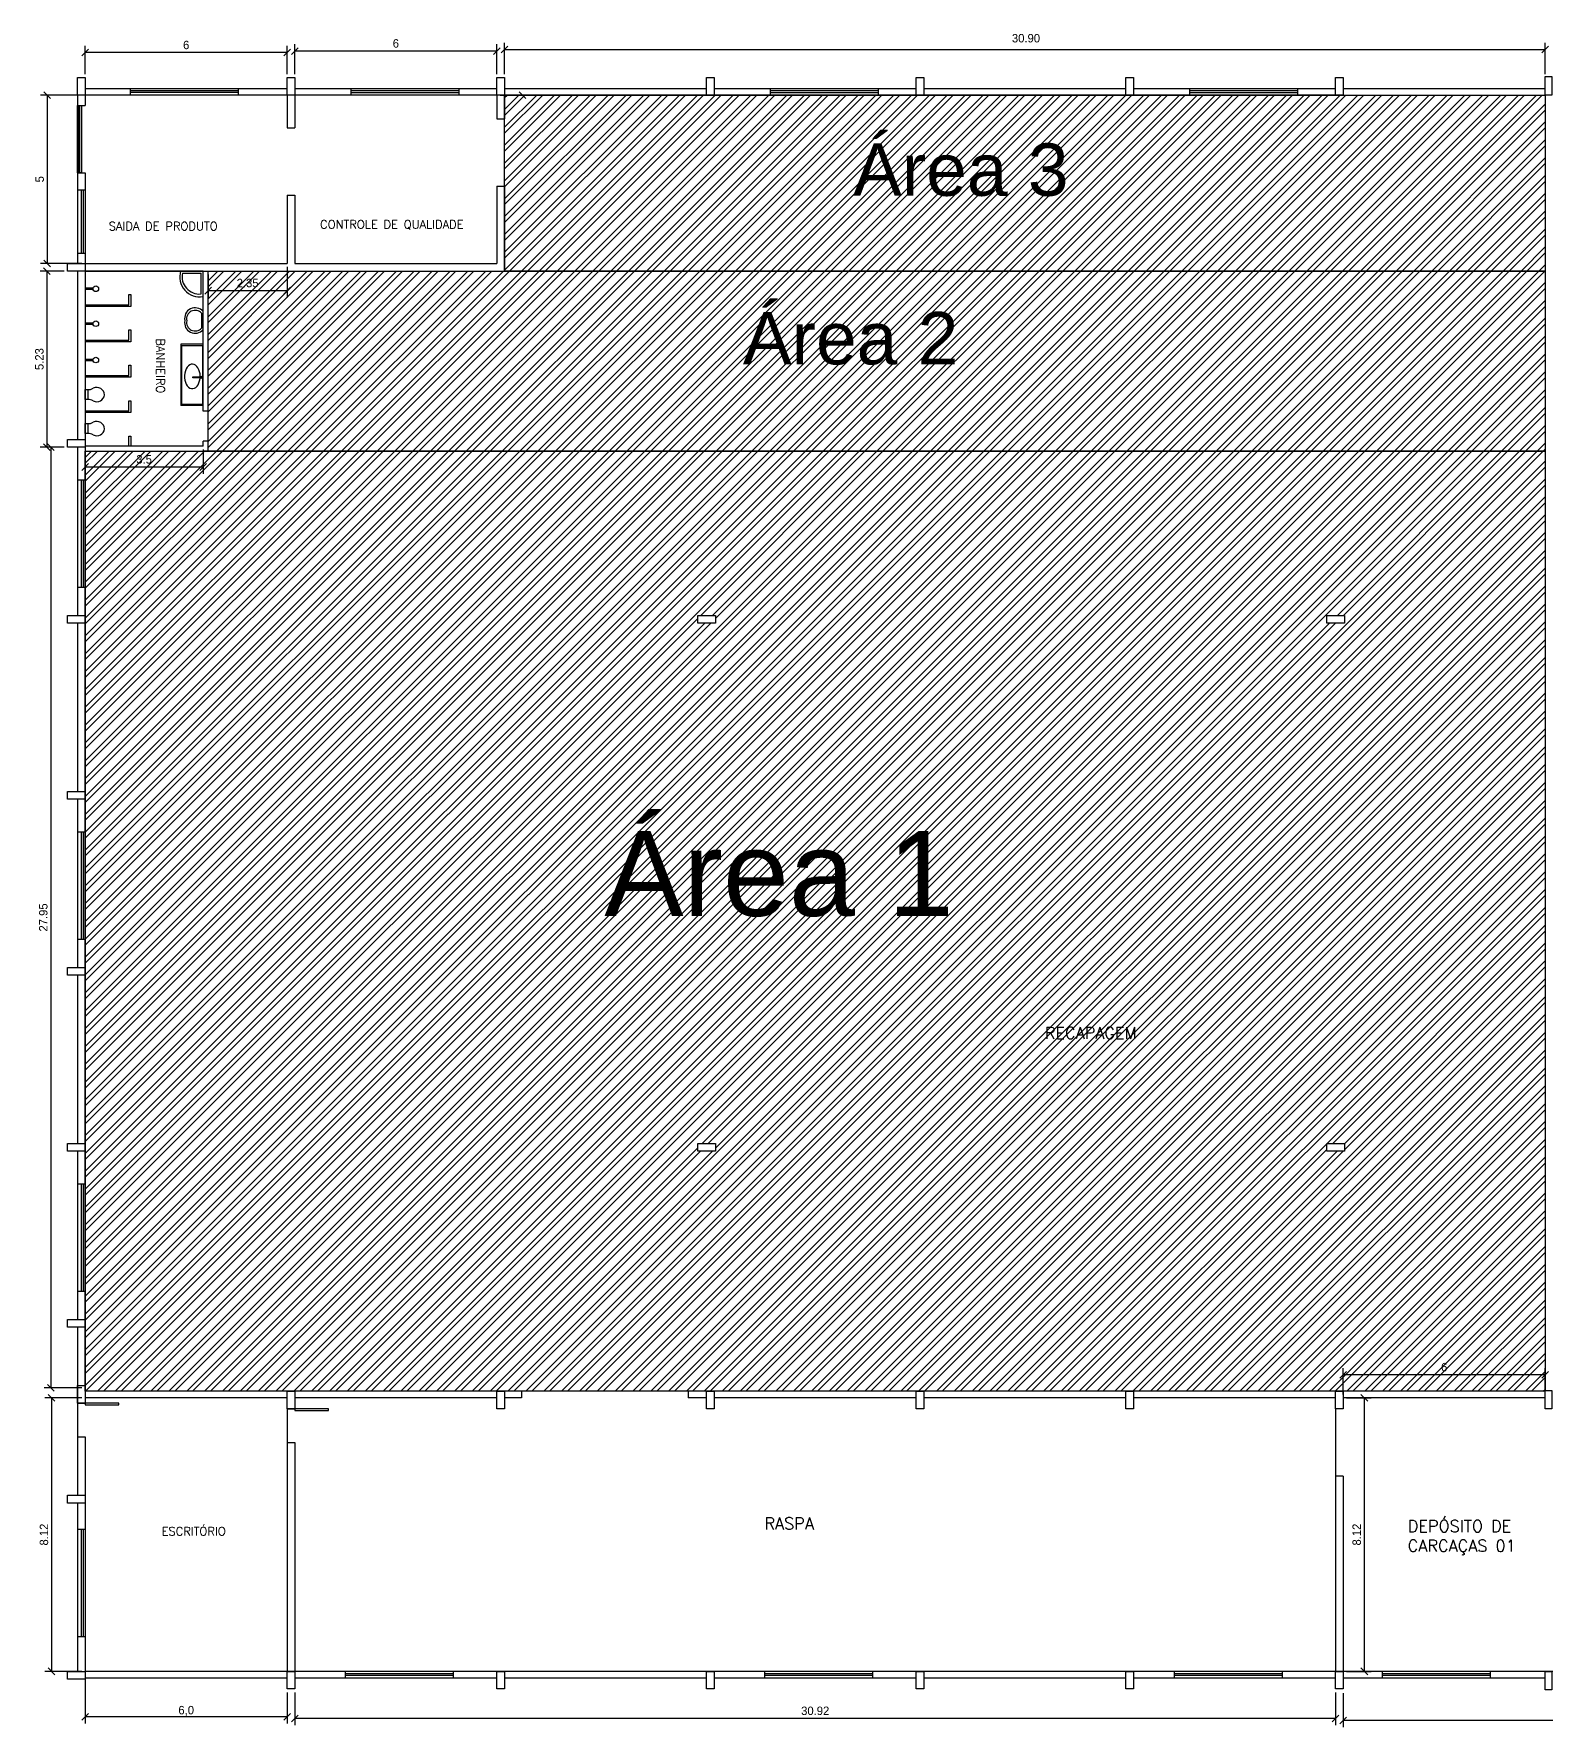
# Model space of a CAD drawing. Extents: x 196 to 343, y -52 to 135.
# Drawn here: x 196.2 to 241.1, y -52.1 to -1.8 of the extents above; entities that cross this region are included whole.
import ezdxf

# ---------------------------------------------------------------- set-up
doc = ezdxf.new("R2010")
doc.units = 0
doc.header["$MEASUREMENT"] = 0
doc.layers.get('0').update_dxf_attribs({"linetype": 'CONTINUOUS'})
doc.layers.get('DEFPOINTS').update_dxf_attribs({"linetype": 'CONTINUOUS'})
for name, color, linetype in [('_ARQ', 5, 'CONTINUOUS'), ('_ARQ-TEXTO', 4, 'CONTINUOUS'), ('_COTAS', 4, 'CONTINUOUS'), ('_ELT-Eletroduto', 7, 'CONTINUOUS'), ('Marcação de areas', 240, 'CONTINUOUS')]:
    doc.layers.add(name, color=color, linetype=linetype)
doc.styles.add('ARIAL', font='arial.ttf')
doc.styles.add('ROMANS', font='romans')
doc.dimstyles.new('LUMINOTECNICO', dxfattribs={"dimscale": 0, "dimtxt": 0.25, "dimasz": 0.2, "dimexe": 0.2, "dimexo": 0.1, "dimgap": 0.1, "dimtad": 1, "dimdsep": 46, "dimtxsty": 'Standard', "dimblk1": 'OBLIQUE', "dimblk2": 'OBLIQUE', "dimsah": 1, "dimcen": 0.2, "dimadec": 1, "dimazin": 0, "dimtfac": 1, "dimtmove": 0, "dimatfit": 3, "dimldrblk": 'OBLIQUE', "dimfxl": 1, "dimtolj": 1, "dimtzin": 0, "dimarcsym": 0})

# ---------------------------------------------------------------- blocks, each defined once
blk = doc.blocks.new('_OBLIQUE')
at = {"color": 0, "linetype": 'ByBlock'}
blk.add_line((-0.5, -0.5), (0.5, 0.5), dxfattribs=at)
blk = doc.blocks.new('*D50')
at = {"layer": '_COTAS', "color": 0, "linetype": 'Continuous', "lineweight": -2, "transparency": 16777216}
for p, q in [((235.243, -42.31), (235.969, -42.31)), ((235.769, -42.31), (235.769, -50.435)), ((235.243, -50.435), (235.969, -50.435))]:
    blk.add_line(p, q, dxfattribs=at)
at = {"layer": 'DEFPOINTS', "color": 0, "linetype": 'Continuous', "transparency": 16777216}
for p in [(235.143, -42.31), (235.143, -50.435), (235.769, -50.435)]:
    blk.add_point(p, dxfattribs=at)
at = {"layer": '_COTAS', "color": 0, "linetype": 'Continuous', "lineweight": -2, "transparency": 16777216, "xscale": 0.2, "yscale": 0.2, "zscale": 0.2}
for p, rotation in [((235.769, -42.31), 90), ((235.769, -50.435), 270)]:
    blk.add_blockref('_OBLIQUE', p, dxfattribs=dict(at, rotation=rotation))
at = {"layer": '_COTAS', "color": 0, "linetype": 'Continuous', "transparency": 16777216, "insert": (235.544, -46.372), "char_height": 0.25, "attachment_point": 5, "rotation": 90}
blk.add_mtext('\\A1;8.12', dxfattribs=at)
blk = doc.blocks.new('*D35')
at = {"layer": '_COTAS', "color": 0, "linetype": 'Continuous', "lineweight": -2, "transparency": 16777216}
for p, q in [((235.143, -51.083), (235.143, -52.093)), ((250.94, -51.083), (250.94, -52.093)), ((250.94, -51.893), (235.143, -51.893))]:
    blk.add_line(p, q, dxfattribs=at)
at = {"layer": 'DEFPOINTS', "color": 0, "linetype": 'Continuous', "transparency": 16777216}
for p in [(235.143, -50.983), (250.94, -50.983), (235.143, -51.893)]:
    blk.add_point(p, dxfattribs=at)
at = {"layer": '_COTAS', "color": 0, "linetype": 'Continuous', "lineweight": -2, "transparency": 16777216, "xscale": 0.2, "yscale": 0.2, "zscale": 0.2, "rotation": 180}
blk.add_blockref('_OBLIQUE', (235.143, -51.893), dxfattribs=at)
at = {"layer": '_COTAS', "color": 0, "linetype": 'Continuous', "lineweight": -2, "transparency": 16777216, "xscale": 0.2, "yscale": 0.2, "zscale": 0.2}
blk.add_blockref('_OBLIQUE', (250.94, -51.893), dxfattribs=at)
at = {"layer": '_COTAS', "color": 0, "linetype": 'Continuous', "transparency": 16777216, "insert": (243.041, -51.668), "char_height": 0.25, "attachment_point": 5}
blk.add_mtext('\\A1;15.8', dxfattribs=at)
blk = doc.blocks.new('*D36')
at = {"layer": '_COTAS', "color": 0, "linetype": 'Continuous', "lineweight": -2, "transparency": 16777216}
for p, q in [((203.997, -51.059), (203.997, -52.034)), ((234.913, -51.059), (234.913, -52.034)), ((234.913, -51.834), (203.997, -51.834))]:
    blk.add_line(p, q, dxfattribs=at)
at = {"layer": 'DEFPOINTS', "color": 0, "linetype": 'Continuous', "transparency": 16777216}
for p in [(203.997, -50.959), (234.913, -50.959), (203.997, -51.834)]:
    blk.add_point(p, dxfattribs=at)
at = {"layer": '_COTAS', "color": 0, "linetype": 'Continuous', "lineweight": -2, "transparency": 16777216, "xscale": 0.2, "yscale": 0.2, "zscale": 0.2, "rotation": 180}
blk.add_blockref('_OBLIQUE', (203.997, -51.834), dxfattribs=at)
at = {"layer": '_COTAS', "color": 0, "linetype": 'Continuous', "lineweight": -2, "transparency": 16777216, "xscale": 0.2, "yscale": 0.2, "zscale": 0.2}
blk.add_blockref('_OBLIQUE', (234.913, -51.834), dxfattribs=at)
at = {"layer": '_COTAS', "color": 0, "linetype": 'Continuous', "transparency": 16777216, "insert": (219.455, -51.609), "char_height": 0.25, "attachment_point": 5}
blk.add_mtext('\\A1;30.92', dxfattribs=at)
blk = doc.blocks.new('*D37')
at = {"layer": '_COTAS', "color": 0, "linetype": 'Continuous', "lineweight": -2, "transparency": 16777216}
for p, q in [((203.997, -2.977), (203.997, -2.092)), ((209.997, -2.292), (203.997, -2.292)), ((209.997, -2.977), (209.997, -2.092))]:
    blk.add_line(p, q, dxfattribs=at)
at = {"layer": 'DEFPOINTS', "color": 0, "linetype": 'Continuous', "transparency": 16777216}
for p in [(203.997, -2.292), (203.997, -3.077), (209.997, -3.077)]:
    blk.add_point(p, dxfattribs=at)
at = {"layer": '_COTAS', "color": 0, "linetype": 'Continuous', "lineweight": -2, "transparency": 16777216, "xscale": 0.2, "yscale": 0.2, "zscale": 0.2, "rotation": 180}
blk.add_blockref('_OBLIQUE', (203.997, -2.292), dxfattribs=at)
at = {"layer": '_COTAS', "color": 0, "linetype": 'Continuous', "lineweight": -2, "transparency": 16777216, "xscale": 0.2, "yscale": 0.2, "zscale": 0.2}
blk.add_blockref('_OBLIQUE', (209.997, -2.292), dxfattribs=at)
at = {"layer": '_COTAS', "color": 0, "linetype": 'Continuous', "transparency": 16777216, "insert": (206.997, -2.067), "char_height": 0.25, "attachment_point": 5}
blk.add_mtext('\\A1;6', dxfattribs=at)
blk = doc.blocks.new('*D38')
at = {"layer": '_COTAS', "color": 0, "linetype": 'Continuous', "lineweight": -2, "transparency": 16777216}
for p, q in [((197.767, -2.977), (197.767, -2.138)), ((203.767, -2.338), (197.767, -2.338)), ((203.767, -2.977), (203.767, -2.138))]:
    blk.add_line(p, q, dxfattribs=at)
at = {"layer": 'DEFPOINTS', "color": 0, "linetype": 'Continuous', "transparency": 16777216}
for p in [(197.767, -2.338), (197.767, -3.077), (203.767, -3.077)]:
    blk.add_point(p, dxfattribs=at)
at = {"layer": '_COTAS', "color": 0, "linetype": 'Continuous', "lineweight": -2, "transparency": 16777216, "xscale": 0.2, "yscale": 0.2, "zscale": 0.2, "rotation": 180}
blk.add_blockref('_OBLIQUE', (197.767, -2.338), dxfattribs=at)
at = {"layer": '_COTAS', "color": 0, "linetype": 'Continuous', "lineweight": -2, "transparency": 16777216, "xscale": 0.2, "yscale": 0.2, "zscale": 0.2}
blk.add_blockref('_OBLIQUE', (203.767, -2.338), dxfattribs=at)
at = {"layer": '_COTAS', "color": 0, "linetype": 'Continuous', "transparency": 16777216, "insert": (200.767, -2.113), "char_height": 0.25, "attachment_point": 5}
blk.add_mtext('\\A1;6', dxfattribs=at)
blk = doc.blocks.new('*D39')
at = {"layer": '_COTAS', "color": 0, "linetype": 'Continuous', "lineweight": -2, "transparency": 16777216}
for p, q in [((197.667, -3.601), (196.439, -3.601)), ((196.639, -3.601), (196.639, -8.601)), ((197.667, -8.601), (196.439, -8.601))]:
    blk.add_line(p, q, dxfattribs=at)
at = {"layer": 'DEFPOINTS', "color": 0, "linetype": 'Continuous', "transparency": 16777216}
for p in [(197.767, -3.601), (196.639, -8.601), (197.767, -8.601)]:
    blk.add_point(p, dxfattribs=at)
at = {"layer": '_COTAS', "color": 0, "linetype": 'Continuous', "lineweight": -2, "transparency": 16777216, "xscale": 0.2, "yscale": 0.2, "zscale": 0.2}
for p, rotation in [((196.639, -3.601), 90), ((196.639, -8.601), 270)]:
    blk.add_blockref('_OBLIQUE', p, dxfattribs=dict(at, rotation=rotation))
at = {"layer": '_COTAS', "color": 0, "linetype": 'Continuous', "transparency": 16777216, "insert": (196.414, -6.101), "char_height": 0.25, "attachment_point": 5, "rotation": 90}
blk.add_mtext('\\A1;5', dxfattribs=at)
blk = doc.blocks.new('*D40')
at = {"layer": '_COTAS', "color": 0, "linetype": 'Continuous', "lineweight": -2, "transparency": 16777216}
for p, q in [((197.767, -14.28), (197.767, -14.85)), ((201.267, -14.13), (201.267, -14.85)), ((197.767, -14.65), (201.267, -14.65))]:
    blk.add_line(p, q, dxfattribs=at)
at = {"layer": 'DEFPOINTS', "color": 0, "linetype": 'Continuous', "transparency": 16777216}
for p in [(201.267, -14.03), (197.767, -14.18), (201.267, -14.65)]:
    blk.add_point(p, dxfattribs=at)
at = {"layer": '_COTAS', "color": 0, "linetype": 'Continuous', "lineweight": -2, "transparency": 16777216, "xscale": 0.2, "yscale": 0.2, "zscale": 0.2, "rotation": 180}
blk.add_blockref('_OBLIQUE', (197.767, -14.65), dxfattribs=at)
at = {"layer": '_COTAS', "color": 0, "linetype": 'Continuous', "lineweight": -2, "transparency": 16777216, "xscale": 0.2, "yscale": 0.2, "zscale": 0.2}
blk.add_blockref('_OBLIQUE', (201.267, -14.65), dxfattribs=at)
at = {"layer": '_COTAS', "color": 0, "linetype": 'Continuous', "transparency": 16777216, "insert": (199.517, -14.425), "char_height": 0.25, "attachment_point": 5}
blk.add_mtext('\\A1;3.5', dxfattribs=at)
blk = doc.blocks.new('*D31')
at = {"layer": '_COTAS', "color": 0, "linetype": 'Continuous', "lineweight": -2, "transparency": 16777216}
for p, q in [((197.143, -8.83), (196.43, -8.83)), ((196.63, -8.83), (196.63, -14.059)), ((197.143, -14.059), (196.43, -14.059))]:
    blk.add_line(p, q, dxfattribs=at)
at = {"layer": 'DEFPOINTS', "color": 0, "linetype": 'Continuous', "transparency": 16777216}
for p in [(197.243, -8.83), (196.63, -14.059), (197.243, -14.059)]:
    blk.add_point(p, dxfattribs=at)
at = {"layer": '_COTAS', "color": 0, "linetype": 'Continuous', "lineweight": -2, "transparency": 16777216, "xscale": 0.2, "yscale": 0.2, "zscale": 0.2}
for p, rotation in [((196.63, -8.83), 90), ((196.63, -14.059), 270)]:
    blk.add_blockref('_OBLIQUE', p, dxfattribs=dict(at, rotation=rotation))
at = {"layer": '_COTAS', "color": 0, "linetype": 'Continuous', "transparency": 16777216, "insert": (196.405, -11.445), "char_height": 0.25, "attachment_point": 5, "rotation": 90}
blk.add_mtext('\\A1;5.23', dxfattribs=at)
blk = doc.blocks.new('*D32')
at = {"layer": '_COTAS', "color": 0, "linetype": 'Continuous', "lineweight": -2, "transparency": 16777216}
for p, q in [((201.417, -8.93), (201.417, -9.611)), ((203.767, -8.701), (203.767, -9.611)), ((201.417, -9.411), (203.767, -9.411))]:
    blk.add_line(p, q, dxfattribs=at)
at = {"layer": 'DEFPOINTS', "color": 0, "linetype": 'Continuous', "transparency": 16777216}
for p in [(201.417, -8.83), (203.767, -8.601), (203.767, -9.411)]:
    blk.add_point(p, dxfattribs=at)
at = {"layer": '_COTAS', "color": 0, "linetype": 'Continuous', "lineweight": -2, "transparency": 16777216, "xscale": 0.2, "yscale": 0.2, "zscale": 0.2, "rotation": 180}
blk.add_blockref('_OBLIQUE', (201.417, -9.411), dxfattribs=at)
at = {"layer": '_COTAS', "color": 0, "linetype": 'Continuous', "lineweight": -2, "transparency": 16777216, "xscale": 0.2, "yscale": 0.2, "zscale": 0.2}
blk.add_blockref('_OBLIQUE', (203.767, -9.411), dxfattribs=at)
at = {"layer": '_COTAS', "color": 0, "linetype": 'Continuous', "transparency": 16777216, "insert": (202.592, -9.186), "char_height": 0.25, "attachment_point": 5}
blk.add_mtext('\\A1;2.35', dxfattribs=at)
blk = doc.blocks.new('*D33')
at = {"layer": '_COTAS', "color": 0, "linetype": 'Continuous', "lineweight": -2, "transparency": 16777216}
for p, q in [((197.143, -14.059), (196.547, -14.059)), ((196.747, -14.059), (196.747, -42.01)), ((197.667, -42.01), (196.547, -42.01))]:
    blk.add_line(p, q, dxfattribs=at)
at = {"layer": 'DEFPOINTS', "color": 0, "linetype": 'Continuous', "transparency": 16777216}
for p in [(197.243, -14.059), (196.747, -42.01), (197.767, -42.01)]:
    blk.add_point(p, dxfattribs=at)
at = {"layer": '_COTAS', "color": 0, "linetype": 'Continuous', "lineweight": -2, "transparency": 16777216, "xscale": 0.2, "yscale": 0.2, "zscale": 0.2}
for p, rotation in [((196.747, -14.059), 90), ((196.747, -42.01), 270)]:
    blk.add_blockref('_OBLIQUE', p, dxfattribs=dict(at, rotation=rotation))
at = {"layer": '_COTAS', "color": 0, "linetype": 'Continuous', "transparency": 16777216, "insert": (196.522, -28.035), "char_height": 0.25, "attachment_point": 5, "rotation": 90}
blk.add_mtext('\\A1;27.95', dxfattribs=at)
blk = doc.blocks.new('*D34')
at = {"layer": '_COTAS', "color": 0, "linetype": 'Continuous', "lineweight": -2, "transparency": 16777216}
for p, q in [((197.667, -42.31), (196.567, -42.31)), ((196.767, -42.31), (196.767, -50.435)), ((197.667, -50.435), (196.567, -50.435))]:
    blk.add_line(p, q, dxfattribs=at)
at = {"layer": 'DEFPOINTS', "color": 0, "linetype": 'Continuous', "transparency": 16777216}
for p in [(197.767, -42.31), (196.767, -50.435), (197.767, -50.435)]:
    blk.add_point(p, dxfattribs=at)
at = {"layer": '_COTAS', "color": 0, "linetype": 'Continuous', "lineweight": -2, "transparency": 16777216, "xscale": 0.2, "yscale": 0.2, "zscale": 0.2}
for p, rotation in [((196.767, -42.31), 90), ((196.767, -50.435), 270)]:
    blk.add_blockref('_OBLIQUE', p, dxfattribs=dict(at, rotation=rotation))
at = {"layer": '_COTAS', "color": 0, "linetype": 'Continuous', "transparency": 16777216, "insert": (196.542, -46.372), "char_height": 0.25, "attachment_point": 5, "rotation": 90}
blk.add_mtext('\\A1;8.12', dxfattribs=at)
blk = doc.blocks.new('*D42')
at = {"layer": '_COTAS', "color": 0, "linetype": 'Continuous', "lineweight": -2, "transparency": 16777216}
for p, q in [((235.143, -42.21), (235.143, -41.423)), ((241.143, -41.623), (235.143, -41.623)), ((241.143, -42.21), (241.143, -41.423))]:
    blk.add_line(p, q, dxfattribs=at)
at = {"layer": 'DEFPOINTS', "color": 0, "linetype": 'Continuous', "transparency": 16777216}
for p in [(235.143, -41.623), (235.143, -42.31), (241.143, -42.31)]:
    blk.add_point(p, dxfattribs=at)
at = {"layer": '_COTAS', "color": 0, "linetype": 'Continuous', "lineweight": -2, "transparency": 16777216, "xscale": 0.2, "yscale": 0.2, "zscale": 0.2, "rotation": 180}
blk.add_blockref('_OBLIQUE', (235.143, -41.623), dxfattribs=at)
at = {"layer": '_COTAS', "color": 0, "linetype": 'Continuous', "lineweight": -2, "transparency": 16777216, "xscale": 0.2, "yscale": 0.2, "zscale": 0.2}
blk.add_blockref('_OBLIQUE', (241.143, -41.623), dxfattribs=at)
at = {"layer": '_COTAS', "color": 0, "linetype": 'Continuous', "transparency": 16777216, "insert": (238.143, -41.398), "char_height": 0.25, "attachment_point": 5}
blk.add_mtext('\\A1;6', dxfattribs=at)

msp = doc.modelspace()

# ---------------------------------------------------------------- hatches: boundary and pattern name
at = {"layer": '_ELT-Eletroduto', "linetype": 'Continuous', "true_color": 0x139b48}
h = msp.add_hatch(dxfattribs=at)
h.set_pattern_fill('ANSI32', color=114)
h.paths.add_polyline_path([(241.143, -3.601), (210.226, -3.601), (210.226, -8.83), (241.143, -8.83)])
at = {"layer": '_ELT-Eletroduto', "linetype": 'Continuous', "true_color": 0xf27172}
h = msp.add_hatch(dxfattribs=at)
h.set_pattern_fill('ANSI32', color=11)
h.paths.add_polyline_path([(241.143, -8.83), (210.226, -8.83), (201.417, -8.83), (201.417, -14.18), (241.143, -14.18)])
h.paths.add_polyline_path([(202.155, -9.373), (203.03, -9.373), (203.03, -8.998), (202.155, -8.998)], flags=24)
at = {"layer": '_ELT-Eletroduto', "linetype": 'Continuous', "true_color": 0xf4ee51}
h = msp.add_hatch(dxfattribs=at)
h.set_pattern_fill('ANSI32', color=41)
h.paths.add_polyline_path([(197.767, -14.18), (197.767, -42.11), (241.14, -42.11), (241.14, -14.18)])
h.paths.add_polyline_path([(215.964, -19.289), (215.964, -19.059), (216.488, -19.059), (216.488, -19.289)], flags=16)
h.paths.add_polyline_path([(215.964, -34.747), (216.488, -34.747), (216.488, -34.976), (215.964, -34.976)], flags=16)
h.paths.add_polyline_path([(234.651, -19.289), (234.651, -19.059), (235.176, -19.059), (235.176, -19.289)], flags=16)
h.paths.add_polyline_path([(234.651, -34.747), (235.176, -34.747), (235.176, -34.976), (234.651, -34.976)], flags=16)
h.paths.add_polyline_path([(237.997, -41.585), (238.288, -41.585), (238.288, -41.21), (237.997, -41.21)], flags=24)
h.paths.add_polyline_path([(199.205, -14.613), (199.83, -14.613), (199.83, -14.238), (199.205, -14.238)], flags=24)

# ---------------------------------------------------------------- linework, layer by layer
at = {"layer": '_ARQ', "linetype": 'Continuous'}
for p, q in [((210.226, -2.977), (210.226, -2.048)), ((197.538, -3.907), (197.767, -3.907)), ((197.578, -5.907), (197.578, -3.907)), ((197.603, -5.907), (197.603, -3.907)), ((234.913, -3.601), (197.767, -3.601)), ((197.767, -3.601), (197.767, -3.907)), ((203.767, -3.601), (203.767, -4.574)), ((203.997, -3.601), (203.997, -4.574)), ((209.997, -3.601), (209.997, -4.307)), ((210.097, -3.601), (210.959, -3.601)), ((210.226, -3.601), (210.226, -4.307)), ((209.997, -4.307), (210.226, -4.307)), ((203.767, -4.574), (203.997, -4.574)), ((197.538, -5.907), (197.767, -5.907)), ((197.767, -5.907), (197.767, -42.47)), ((209.997, -6.307), (209.997, -8.601)), ((209.997, -6.307), (210.226, -6.307)), ((210.226, -6.307), (210.226, -8.83)), ((203.767, -6.574), (203.767, -8.601)), ((203.767, -6.574), (203.997, -6.574)), ((203.997, -6.574), (203.997, -8.601)), ((197.767, -8.601), (203.767, -8.601)), ((197.767, -8.83), (210.226, -8.83)), ((200.655, -8.887), (201.208, -8.887)), ((201.208, -9.509), (201.208, -8.887)), ((201.417, -8.93), (201.417, -9.523)), ((203.997, -8.601), (209.997, -8.601)), ((201.222, -10.084), (201.222, -10.522)), ((200.968, -11.976), (201.165, -11.976)), ((200.968, -11.998), (200.968, -11.976)), ((201.164, -11.998), (200.968, -11.998)), ((201.178, -11.988), (201.163, -11.988)), ((201.178, -11.989), (201.163, -11.989)), ((201.178, -11.99), (201.163, -11.99)), ((201.172, -11.964), (201.183, -11.975)), ((201.172, -12.014), (201.183, -12.002)), ((201.173, -11.963), (201.184, -11.974)), ((201.173, -12.015), (201.184, -12.003)), ((201.174, -11.962), (201.185, -11.973)), ((201.174, -12.015), (201.185, -12.004)), ((201.198, -11.968), (201.198, -11.953)), ((201.198, -12.025), (201.198, -12.009)), ((201.199, -11.968), (201.199, -11.953)), ((201.199, -12.025), (201.199, -12.009)), ((201.2, -11.968), (201.2, -11.953)), ((201.2, -12.025), (201.2, -12.009)), ((201.213, -11.974), (201.224, -11.962)), ((201.213, -12.004), (201.224, -12.016)), ((201.214, -11.975), (201.225, -11.963)), ((201.214, -12.004), (201.225, -12.015)), ((201.215, -11.976), (201.226, -11.964)), ((201.215, -12.002), (201.226, -12.014)), ((201.22, -11.988), (201.235, -11.988)), ((201.22, -11.989), (201.235, -11.989)), ((201.22, -11.99), (201.235, -11.99)), ((201.267, -14.03), (201.267, -13.888)), ((201.417, -14.18), (201.417, -13.888)), ((210.724, -42.11), (210.724, -42.31)), ((215.677, -42.11), (215.677, -42.31)), ((197.538, -42.47), (197.767, -42.47)), ((203.767, -42.635), (203.767, -50.435)), ((203.767, -42.635), (203.997, -42.635)), ((234.913, -42.635), (234.913, -50.435)), ((197.538, -43.47), (197.767, -43.47)), ((197.767, -43.47), (197.767, -50.435)), ((203.767, -43.635), (203.997, -43.635)), ((203.997, -43.635), (203.997, -50.435)), ((235.143, -44.635), (234.913, -44.635)), ((235.143, -44.635), (235.143, -50.435)), ((203.767, -51.059), (203.767, -51.986))]:
    msp.add_line(p, q, dxfattribs=at)
at = {"layer": '_ARQ'}
for p, q in [((197.767, -3.401), (203.767, -3.401)), ((199.111, -3.601), (199.111, -3.398)), ((199.111, -3.463), (202.308, -3.463)), ((199.111, -3.516), (202.308, -3.516)), ((202.311, -3.398), (202.311, -3.601)), ((203.997, -3.401), (209.997, -3.401)), ((205.67, -3.604), (205.67, -3.401)), ((205.67, -3.466), (208.867, -3.466)), ((205.67, -3.519), (208.867, -3.519)), ((208.87, -3.401), (208.87, -3.604)), ((210.226, -3.401), (216.226, -3.401)), ((216.455, -3.401), (222.455, -3.401)), ((218.128, -3.604), (218.128, -3.401)), ((218.128, -3.466), (221.325, -3.466)), ((218.128, -3.519), (221.325, -3.519)), ((221.328, -3.401), (221.328, -3.604)), ((222.684, -3.401), (228.684, -3.401)), ((228.913, -3.401), (234.913, -3.401)), ((230.586, -3.604), (230.586, -3.401)), ((230.586, -3.466), (233.784, -3.466)), ((230.586, -3.519), (233.784, -3.519)), ((233.786, -3.401), (233.786, -3.604)), ((235.143, -3.401), (241.14, -3.401)), ((197.538, -3.601), (197.538, -8.601)), ((235.143, -3.601), (241.143, -3.601)), ((197.565, -6.414), (197.767, -6.414)), ((197.649, -6.414), (197.649, -8.306)), ((197.702, -6.414), (197.702, -8.306)), ((197.767, -8.308), (197.565, -8.308)), ((197.538, -8.83), (197.538, -13.83)), ((197.767, -8.83), (197.767, -17.18)), ((201.267, -8.83), (197.767, -8.83)), ((201.267, -12.988), (201.267, -8.83)), ((201.417, -12.988), (201.417, -8.83)), ((197.767, -9.33), (197.997, -9.33)), ((197.997, -9.38), (197.773, -9.38)), ((197.997, -9.33), (197.997, -9.38)), ((199.067, -9.83), (199.067, -9.53)), ((199.067, -9.53), (199.117, -9.53)), ((199.117, -9.53), (199.117, -9.88)), ((197.767, -9.83), (199.067, -9.83)), ((199.117, -9.88), (197.767, -9.88)), ((197.767, -10.368), (197.997, -10.368)), ((197.997, -10.418), (197.773, -10.418)), ((197.997, -10.368), (197.997, -10.418)), ((197.767, -10.88), (199.067, -10.88)), ((199.117, -10.93), (197.767, -10.93)), ((199.067, -10.58), (199.117, -10.58)), ((199.067, -10.88), (199.067, -10.58)), ((199.117, -10.58), (199.117, -10.93)), ((200.607, -11.005), (200.607, -12.822)), ((201.267, -11.005), (200.607, -11.005)), ((197.767, -11.448), (197.997, -11.448)), ((197.997, -11.498), (197.773, -11.498)), ((197.997, -11.448), (197.997, -11.498)), ((197.767, -11.93), (199.067, -11.93)), ((199.117, -11.98), (197.767, -11.98)), ((199.067, -11.63), (199.117, -11.63)), ((199.067, -11.93), (199.067, -11.63)), ((199.117, -11.63), (199.117, -11.98)), ((197.767, -12.98), (199.067, -12.98)), ((199.117, -13.03), (197.767, -13.03)), ((199.067, -12.98), (199.067, -12.68)), ((199.067, -12.68), (199.117, -12.68)), ((199.117, -12.68), (199.117, -13.03)), ((201.267, -12.822), (200.607, -12.822)), ((201.417, -12.988), (201.267, -12.988)), ((197.538, -14.059), (197.538, -19.059)), ((201.267, -14.03), (197.767, -14.03)), ((199.067, -13.73), (199.117, -13.73)), ((199.067, -14.03), (199.067, -13.73)), ((199.117, -13.73), (199.117, -14.03)), ((201.417, -13.888), (201.267, -13.888)), ((197.767, -14.18), (201.417, -14.18)), ((201.417, -14.18), (201.267, -14.18)), ((197.565, -15.036), (197.767, -15.036)), ((197.649, -15.036), (197.649, -18.233)), ((197.702, -15.036), (197.702, -18.233)), ((197.767, -18.236), (197.565, -18.236)), ((197.538, -19.289), (197.538, -24.289)), ((197.538, -24.518), (197.538, -29.518)), ((197.565, -25.495), (197.767, -25.495)), ((197.649, -25.495), (197.649, -28.692)), ((197.702, -25.495), (197.702, -28.692)), ((197.767, -28.695), (197.565, -28.695)), ((197.538, -29.747), (197.538, -34.747)), ((197.538, -34.976), (197.538, -39.976)), ((197.565, -35.953), (197.767, -35.953)), ((197.649, -35.953), (197.649, -39.15)), ((197.702, -35.953), (197.702, -39.15)), ((197.767, -39.153), (197.565, -39.153)), ((197.538, -40.205), (197.538, -45.205)), ((241.14, -42.11), (197.767, -42.11)), ((203.767, -42.31), (197.767, -42.31)), ((209.997, -42.31), (203.997, -42.31)), ((210.724, -42.31), (210.226, -42.31)), ((216.226, -42.31), (215.677, -42.31)), ((222.455, -42.31), (216.455, -42.31)), ((228.684, -42.31), (222.684, -42.31)), ((234.913, -42.31), (228.913, -42.31)), ((241.143, -42.31), (235.143, -42.31)), ((197.538, -45.435), (197.538, -50.435)), ((197.565, -46.214), (197.767, -46.214)), ((197.649, -46.214), (197.649, -49.411)), ((197.702, -46.214), (197.702, -49.411)), ((197.767, -49.414), (197.565, -49.414)), ((250.943, -50.435), (197.767, -50.435)), ((203.767, -50.635), (197.767, -50.635)), ((209.997, -50.635), (203.997, -50.635)), ((205.502, -50.635), (205.502, -50.432)), ((205.502, -50.497), (208.7, -50.497)), ((205.502, -50.55), (208.7, -50.55)), ((208.702, -50.432), (208.702, -50.635)), ((216.226, -50.635), (210.226, -50.635)), ((222.455, -50.635), (216.455, -50.635)), ((217.961, -50.635), (217.961, -50.432)), ((217.961, -50.497), (221.158, -50.497)), ((217.961, -50.55), (221.158, -50.55)), ((221.161, -50.432), (221.161, -50.635)), ((228.684, -50.635), (222.684, -50.635)), ((234.913, -50.635), (228.913, -50.635)), ((230.125, -50.635), (230.125, -50.432)), ((230.125, -50.497), (233.323, -50.497)), ((230.125, -50.55), (233.323, -50.55)), ((233.325, -50.432), (233.325, -50.635)), ((241.14, -50.635), (235.143, -50.635)), ((236.306, -50.635), (236.306, -50.432)), ((236.306, -50.497), (239.504, -50.497)), ((236.306, -50.55), (239.504, -50.55)), ((239.506, -50.432), (239.506, -50.635))]:
    msp.add_line(p, q, dxfattribs=at)
for points in [[(197.767, -3.077), (197.767, -3.601), (197.538, -3.601), (197.538, -3.077)], [(203.997, -3.077), (203.997, -3.601), (203.767, -3.601), (203.767, -3.077)], [(210.226, -3.077), (210.226, -3.601), (209.997, -3.601), (209.997, -3.077)], [(216.455, -3.077), (216.455, -3.601), (216.226, -3.601), (216.226, -3.077)], [(222.684, -3.077), (222.684, -3.601), (222.455, -3.601), (222.455, -3.077)], [(228.913, -3.077), (228.913, -3.601), (228.684, -3.601), (228.684, -3.077)], [(235.143, -3.077), (235.143, -3.601), (234.913, -3.601), (234.913, -3.077)], [(197.243, -8.601), (197.767, -8.601), (197.767, -8.83), (197.243, -8.83)], [(197.84, -12.351), (197.84, -12.646), (197.767, -12.646), (197.767, -12.351)], [(197.84, -13.362), (197.84, -13.657), (197.767, -13.657), (197.767, -13.362)], [(197.243, -13.83), (197.767, -13.83), (197.767, -14.059), (197.243, -14.059)], [(197.243, -19.059), (197.767, -19.059), (197.767, -19.289), (197.243, -19.289)], [(215.964, -19.059), (216.488, -19.059), (216.488, -19.289), (215.964, -19.289)], [(234.651, -19.059), (235.176, -19.059), (235.176, -19.289), (234.651, -19.289)], [(197.243, -24.289), (197.767, -24.289), (197.767, -24.518), (197.243, -24.518)], [(197.243, -29.518), (197.767, -29.518), (197.767, -29.747), (197.243, -29.747)], [(197.243, -34.747), (197.767, -34.747), (197.767, -34.976), (197.243, -34.976)], [(215.964, -34.747), (216.488, -34.747), (216.488, -34.976), (215.964, -34.976)], [(234.651, -34.747), (235.176, -34.747), (235.176, -34.976), (234.651, -34.976)], [(197.243, -39.976), (197.767, -39.976), (197.767, -40.205), (197.243, -40.205)], [(197.767, -41.946), (197.767, -42.47), (197.538, -42.47), (197.538, -41.946)], [(203.997, -42.11), (203.997, -42.635), (203.767, -42.635), (203.767, -42.11)], [(210.226, -42.11), (210.226, -42.635), (209.997, -42.635), (209.997, -42.11)], [(216.455, -42.11), (216.455, -42.635), (216.226, -42.635), (216.226, -42.11)], [(222.684, -42.11), (222.684, -42.635), (222.455, -42.635), (222.455, -42.11)], [(228.913, -42.11), (228.913, -42.635), (228.684, -42.635), (228.684, -42.11)], [(235.143, -42.11), (235.143, -42.635), (234.913, -42.635), (234.913, -42.11)], [(197.243, -45.205), (197.767, -45.205), (197.767, -45.435), (197.243, -45.435)], [(197.243, -50.435), (197.767, -50.435), (197.767, -50.664), (197.243, -50.664)], [(203.997, -50.435), (203.997, -50.959), (203.767, -50.959), (203.767, -50.435)], [(210.226, -50.435), (210.226, -50.959), (209.997, -50.959), (209.997, -50.435)], [(216.455, -50.435), (216.455, -50.959), (216.226, -50.959), (216.226, -50.435)], [(222.684, -50.435), (222.684, -50.959), (222.455, -50.959), (222.455, -50.435)], [(228.913, -50.435), (228.913, -50.959), (228.684, -50.959), (228.684, -50.435)], [(235.143, -50.435), (235.143, -50.959), (234.913, -50.959), (234.913, -50.435)]]:
    msp.add_lwpolyline(points, close=True, dxfattribs=at)
at = {"layer": '_ARQ', "linetype": 'Continuous'}
for points in [[(241.343, -3.601), (241.14, -3.601), (241.14, -3.053), (241.343, -3.053)], [(197.538, -3.907), (197.653, -3.907), (197.653, -5.907), (197.538, -5.907)], [(200.637, -11.037), (201.247, -11.037), (201.247, -12.791), (200.637, -12.791)], [(241.343, -42.635), (241.14, -42.635), (241.14, -42.087), (241.343, -42.087)], [(198.767, -42.47), (197.767, -42.47), (197.767, -42.52), (198.767, -42.52)], [(204.997, -42.635), (203.997, -42.635), (203.997, -42.685), (204.997, -42.685)], [(241.343, -50.983), (241.14, -50.983), (241.14, -50.435), (241.343, -50.435)]]:
    msp.add_lwpolyline(points, close=True, dxfattribs=at)
at = {"layer": '_ARQ'}
for centre in [(198.081, -9.355), (198.081, -10.393), (198.081, -11.473)]:
    msp.add_circle(centre, 0.0841, dxfattribs=at)
at = {"layer": '_ARQ', "linetype": 'Continuous'}
for radius in [0.0363, 0.0206]:
    msp.add_circle((201.199, -11.989), radius, dxfattribs=at)
for centre, radius, start, end in [((201.172, -9.001), 0.596, 163.3317, 279.2567), ((201.157, -8.997), 0.514, 167.6282, 275.6183)]:
    msp.add_arc(centre, radius, start, end, dxfattribs=at)
at = {"layer": '_ARQ'}
for centre, radius, start, end in [((201.031, -10.232), 0.311, 40.5713, 192.607), ((201.031, -10.248), 0.252, 40.5713, 192.607), ((201.031, -10.368), 0.311, 167.4754, 319.5111), ((201.031, -10.358), 0.252, 167.4754, 319.5111), ((197.864, -12.087), 0.265, 264.7974, 302.622), ((198.108, -12.518), 0.231, 2.7533, 115.848), ((198.108, -12.477), 0.233, 244.4474, 352.0129), ((197.864, -12.911), 0.265, 57.378, 95.2026), ((197.864, -13.098), 0.265, 264.7974, 302.622), ((198.108, -13.529), 0.231, 2.7533, 115.848), ((198.108, -13.488), 0.233, 244.4474, 352.0129), ((197.864, -13.921), 0.265, 57.378, 95.2026)]:
    msp.add_arc(centre, radius, start, end, dxfattribs=at)
at = {"layer": '_ARQ', "linetype": 'Continuous'}
msp.add_ellipse((200.95, -11.959), major_axis=(0, -0.364), ratio=0.6369, start_param=1.574969, end_param=7.687357, dxfattribs=at)
at = {"layer": '_COTAS', "linetype": 'Continuous'}
for p, q in [((210.226, -2.248), (241.14, -2.248)), ((241.14, -2.977), (241.14, -2.048)), ((197.767, -50.535), (197.767, -51.986)), ((203.767, -51.786), (197.767, -51.786))]:
    msp.add_line(p, q, dxfattribs=at)
at = {"layer": 'Marcação de areas', "linetype": 'Continuous'}
for points in [[(210.226, -3.601), (241.143, -3.601), (241.143, -8.83), (210.226, -8.83)], [(201.417, -8.83), (241.143, -8.83), (241.143, -14.18), (201.417, -14.18)], [(197.767, -14.18), (241.14, -14.18), (241.14, -42.11), (197.767, -42.11)]]:
    msp.add_lwpolyline(points, close=True, dxfattribs=at)

# ---------------------------------------------------------------- block references
at = {"layer": '_ARQ', "linetype": 'Continuous', "xscale": 0.2, "yscale": 0.2, "zscale": 0.2}
for p, rotation in [((210.226, -2.248), 180), ((210.759, -3.601), 90), ((197.767, -51.786), 180)]:
    msp.add_blockref('_OBLIQUE', p, dxfattribs=dict(at, rotation=rotation))
msp.add_blockref('_OBLIQUE', (203.767, -51.786), dxfattribs=at)
at = {"layer": '_COTAS', "linetype": 'Continuous', "xscale": 0.2, "yscale": 0.2, "zscale": 0.2}
msp.add_blockref('_OBLIQUE', (241.14, -2.248), dxfattribs=at)

# ---------------------------------------------------------------- texts
at = {"layer": '_ARQ-TEXTO', "style": 'ROMANS'}
for s, height, p in [('SAIDA DE PRODUTO', 0.25, (198.465, -7.62)), ('CONTROLE DE QUALIDADE', 0.25, (204.744, -7.569)), ('RECAPAGEM', 0.35, (226.276, -31.643)), ('ESCRITÓRIO', 0.25, (200.036, -46.399)), ('RASPA', 0.35, (217.947, -46.217))]:
    msp.add_text(s, height=height, dxfattribs=at).set_placement(p)
msp.add_text('BANHEIRO', height=0.25, rotation=270, dxfattribs=at).set_placement((199.878, -10.825))
at = {"layer": '_ARQ-TEXTO', "linetype": 'Continuous', "insert": (237.059, -45.945), "char_height": 0.35, "attachment_point": 1, "style": 'ROMANS'}
msp.add_mtext_dynamic_manual_height_columns('DEPÓSITO DE CARCAÇAS 01', width=3.92514, gutter_width=12.5, heights=[0], dxfattribs=at)
at = {"layer": '_COTAS', "linetype": 'Continuous', "char_height": 0.25, "attachment_point": 5}
for s, insert in [('30.90', (225.717, -1.912)), ('6,0', (200.767, -51.611))]:
    msp.add_mtext(s, dxfattribs=dict(at, insert=insert))
at = {"layer": 'Marcação de areas', "linetype": 'Continuous', "attachment_point": 1, "style": 'ARIAL'}
for s, width, gutter_width, heights, insert, char_height in [('{\\C7;Área 3}', 6.93735, 7.779, [1.567], (220.579, -5.037), 1.55573), ('{\\C7;Área 2}', 6.93735, 7.779, [1.567], (217.306, -10.046), 1.55573), ('{\\C7;Área 1}', 11.25134, 12.616, [2.542], (213.191, -25.466), 2.52316)]:
    msp.add_mtext_dynamic_manual_height_columns(s, width=width, gutter_width=gutter_width, heights=heights, dxfattribs=dict(at, insert=insert, char_height=char_height))

# ---------------------------------------------------------------- dimensions: what is measured, and where the dimension line sits
at = {"layer": '_COTAS', "linetype": 'Continuous'}
for base, p1, p2, picture, middle in [((197.767, -2.338), (203.767, -3.077), (197.767, -3.077), '*D38', (200.767, -2.113)), ((203.997, -2.292), (209.997, -3.077), (203.997, -3.077), '*D37', (206.997, -2.067)), ((203.767, -9.411), (201.417, -8.83), (203.767, -8.601), '*D32', (202.592, -9.186)), ((201.267, -14.65), (197.767, -14.18), (201.267, -14.03), '*D40', (199.517, -14.425)), ((203.997, -51.834), (234.913, -50.959), (203.997, -50.959), '*D36', (219.455, -51.609)), ((235.143, -51.893), (250.94, -50.983), (235.143, -50.983), '*D35', (243.041, -51.668))]:
    dim = msp.add_linear_dim(base=base, p1=p1, p2=p2, dimstyle='LUMINOTECNICO', override={"dimscale": 1}, dxfattribs=at)
    dim.commit()
    dim.dimension.update_dxf_attribs({"geometry": picture, "text_midpoint": middle})
for base, p1, p2, picture, middle in [((196.639, -8.601), (197.767, -3.601), (197.767, -8.601), '*D39', (196.414, -6.101)), ((196.63, -14.059), (197.243, -8.83), (197.243, -14.059), '*D31', (196.405, -11.445)), ((196.747, -42.01), (197.243, -14.059), (197.767, -42.01), '*D33', (196.522, -28.035)), ((196.7665, -50.4346), (197.7674, -42.3102), (197.7674, -50.4346), '*D34', (196.5415, -46.3724)), ((235.7692, -50.4346), (235.1426, -42.3102), (235.1426, -50.4346), '*D50', (235.5442, -46.3724))]:
    dim = msp.add_linear_dim(base=base, p1=p1, p2=p2, angle=90, dimstyle='LUMINOTECNICO', override={"dimscale": 1}, dxfattribs=at)
    dim.commit()
    dim.dimension.update_dxf_attribs({"geometry": picture, "text_midpoint": middle})
dim = msp.add_linear_dim(base=(235.143, -41.623), p1=(241.143, -42.31), p2=(235.143, -42.31), dimstyle='LUMINOTECNICO', override={"dimscale": 1}, dxfattribs=at)
dim.commit()
dim.dimension.update_dxf_attribs({"geometry": '*D42', "text_midpoint": (238.143, -41.623), "dimtype": 160})

doc.saveas('drawing.dxf')
